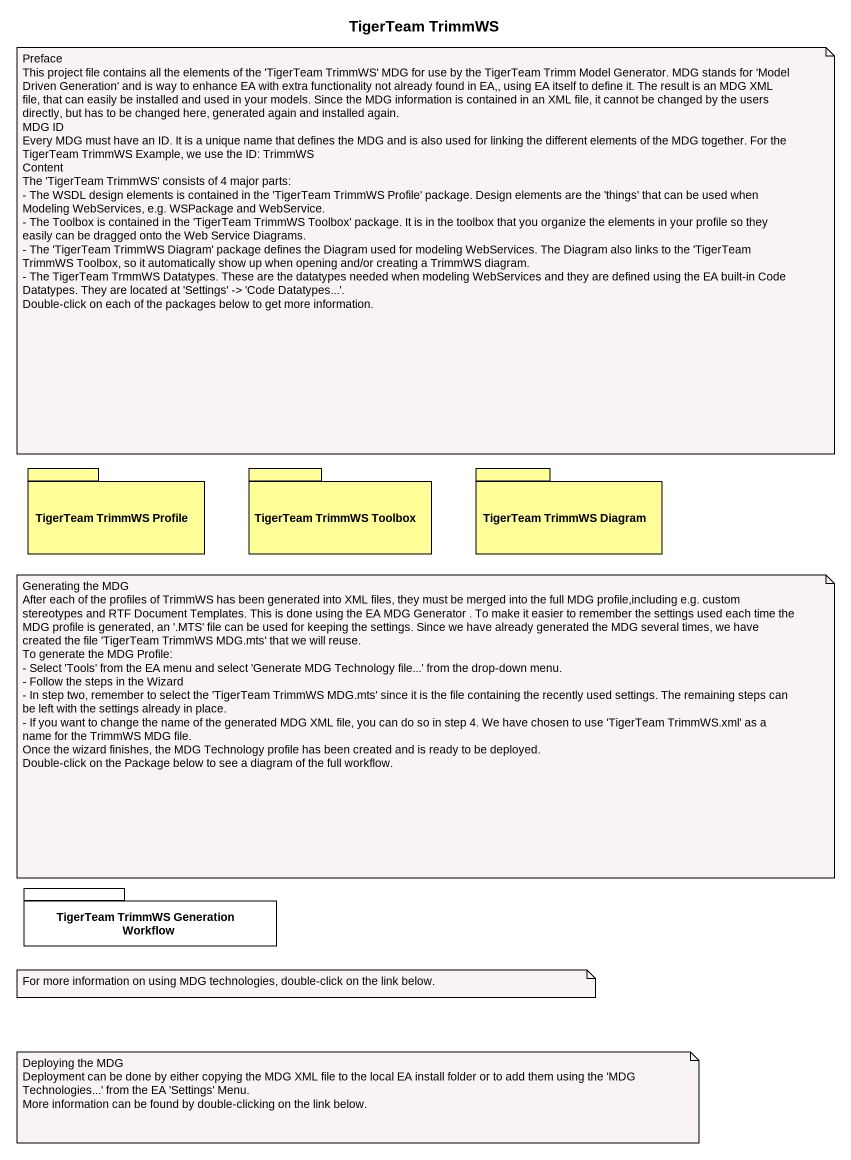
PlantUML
@startuml
title TigerTeam TrimmWS
package "TigerTeam TrimmWS Profile" as TigerTeam_TrimmWS_Profile #FFFE99 {
}
package "TigerTeam TrimmWS Toolbox" as TigerTeam_TrimmWS_Toolbox #FFFE99 {
}
package "TigerTeam TrimmWS Diagram" as TigerTeam_TrimmWS_Diagram #FFFE99 {
}
package "TigerTeam TrimmWS Generation Workflow" as TigerTeam_TrimmWS {
}
note as N1
  Preface
  This project file contains all the elements of the 'TigerTeam TrimmWS' MDG for use by the TigerTeam Trimm Model Generator. MDG stands for 'Model Driven Generation' and is way to enhance EA with extra functionality not already found in EA,, using EA itself to define it. The result is an MDG XML file, that can easily be installed and used in your models. Since the MDG information is contained in an XML file, it cannot be changed by the users directly, but has to be changed here, generated again and installed again.
  MDG ID
  Every MDG must have an ID. It is a unique name that defines the MDG and is also used for linking the different elements of the MDG together. For the TigerTeam TrimmWS Example, we use the ID: TrimmWS
  Content
  The 'TigerTeam TrimmWS' consists of 4 major parts:
  - The WSDL design elements is contained in the 'TigerTeam TrimmWS Profile' package. Design elements are the 'things' that can be used when Modeling WebServices, e.g. WSPackage and WebService.
  - The Toolbox is contained in the 'TigerTeam TrimmWS Toolbox' package. It is in the toolbox that you organize the elements in your profile so they easily can be dragged onto the Web Service Diagrams.
  - The 'TigerTeam TrimmWS Diagram' package defines the Diagram used for modeling WebServices. The Diagram also links to the 'TigerTeam TrimmWS Toolbox, so it automatically show up when opening and/or creating a TrimmWS diagram.
  - The TigerTeam TrmmWS Datatypes. These are the datatypes needed when modeling WebServices and they are defined using the EA built-in Code Datatypes. They are located at 'Settings' -> 'Code Datatypes...'.
  Double-click on each of the packages below to get more information.
end note
note as N2
  Generating the MDG
  After each of the profiles of TrimmWS has been generated into XML files, they must be merged into the full MDG profile,including e.g. custom stereotypes and RTF Document Templates. This is done using the EA MDG Generator . To make it easier to remember the settings used each time the MDG profile is generated, an '.MTS' file can be used for keeping the settings. Since we have already generated the MDG several times, we have created the file 'TigerTeam TrimmWS MDG.mts' that we will reuse.
  To generate the MDG Profile:
  - Select 'Tools' from the EA menu and select 'Generate MDG Technology file...' from the drop-down menu.
  - Follow the steps in the Wizard
  - In step two, remember to select the 'TigerTeam TrimmWS MDG.mts' since it is the file containing the recently used settings. The remaining steps can be left with the settings already in place.
  - If you want to change the name of the generated MDG XML file, you can do so in step 4. We have chosen to use 'TigerTeam TrimmWS.xml' as a name for the TrimmWS MDG file.
  Once the wizard finishes, the MDG Technology profile has been created and is ready to be deployed.
  Double-click on the Package below to see a diagram of the full workflow.
end note
note as N3
  For more information on using MDG technologies, double-click on the link below.
end note
note as N4
  Deploying the MDG
  Deployment can be done by either copying the MDG XML file to the local EA install folder or to add them using the 'MDG Technologies...' from the EA 'Settings' Menu.
  More information can be found by double-clicking on the link below.
end note
@enduml
